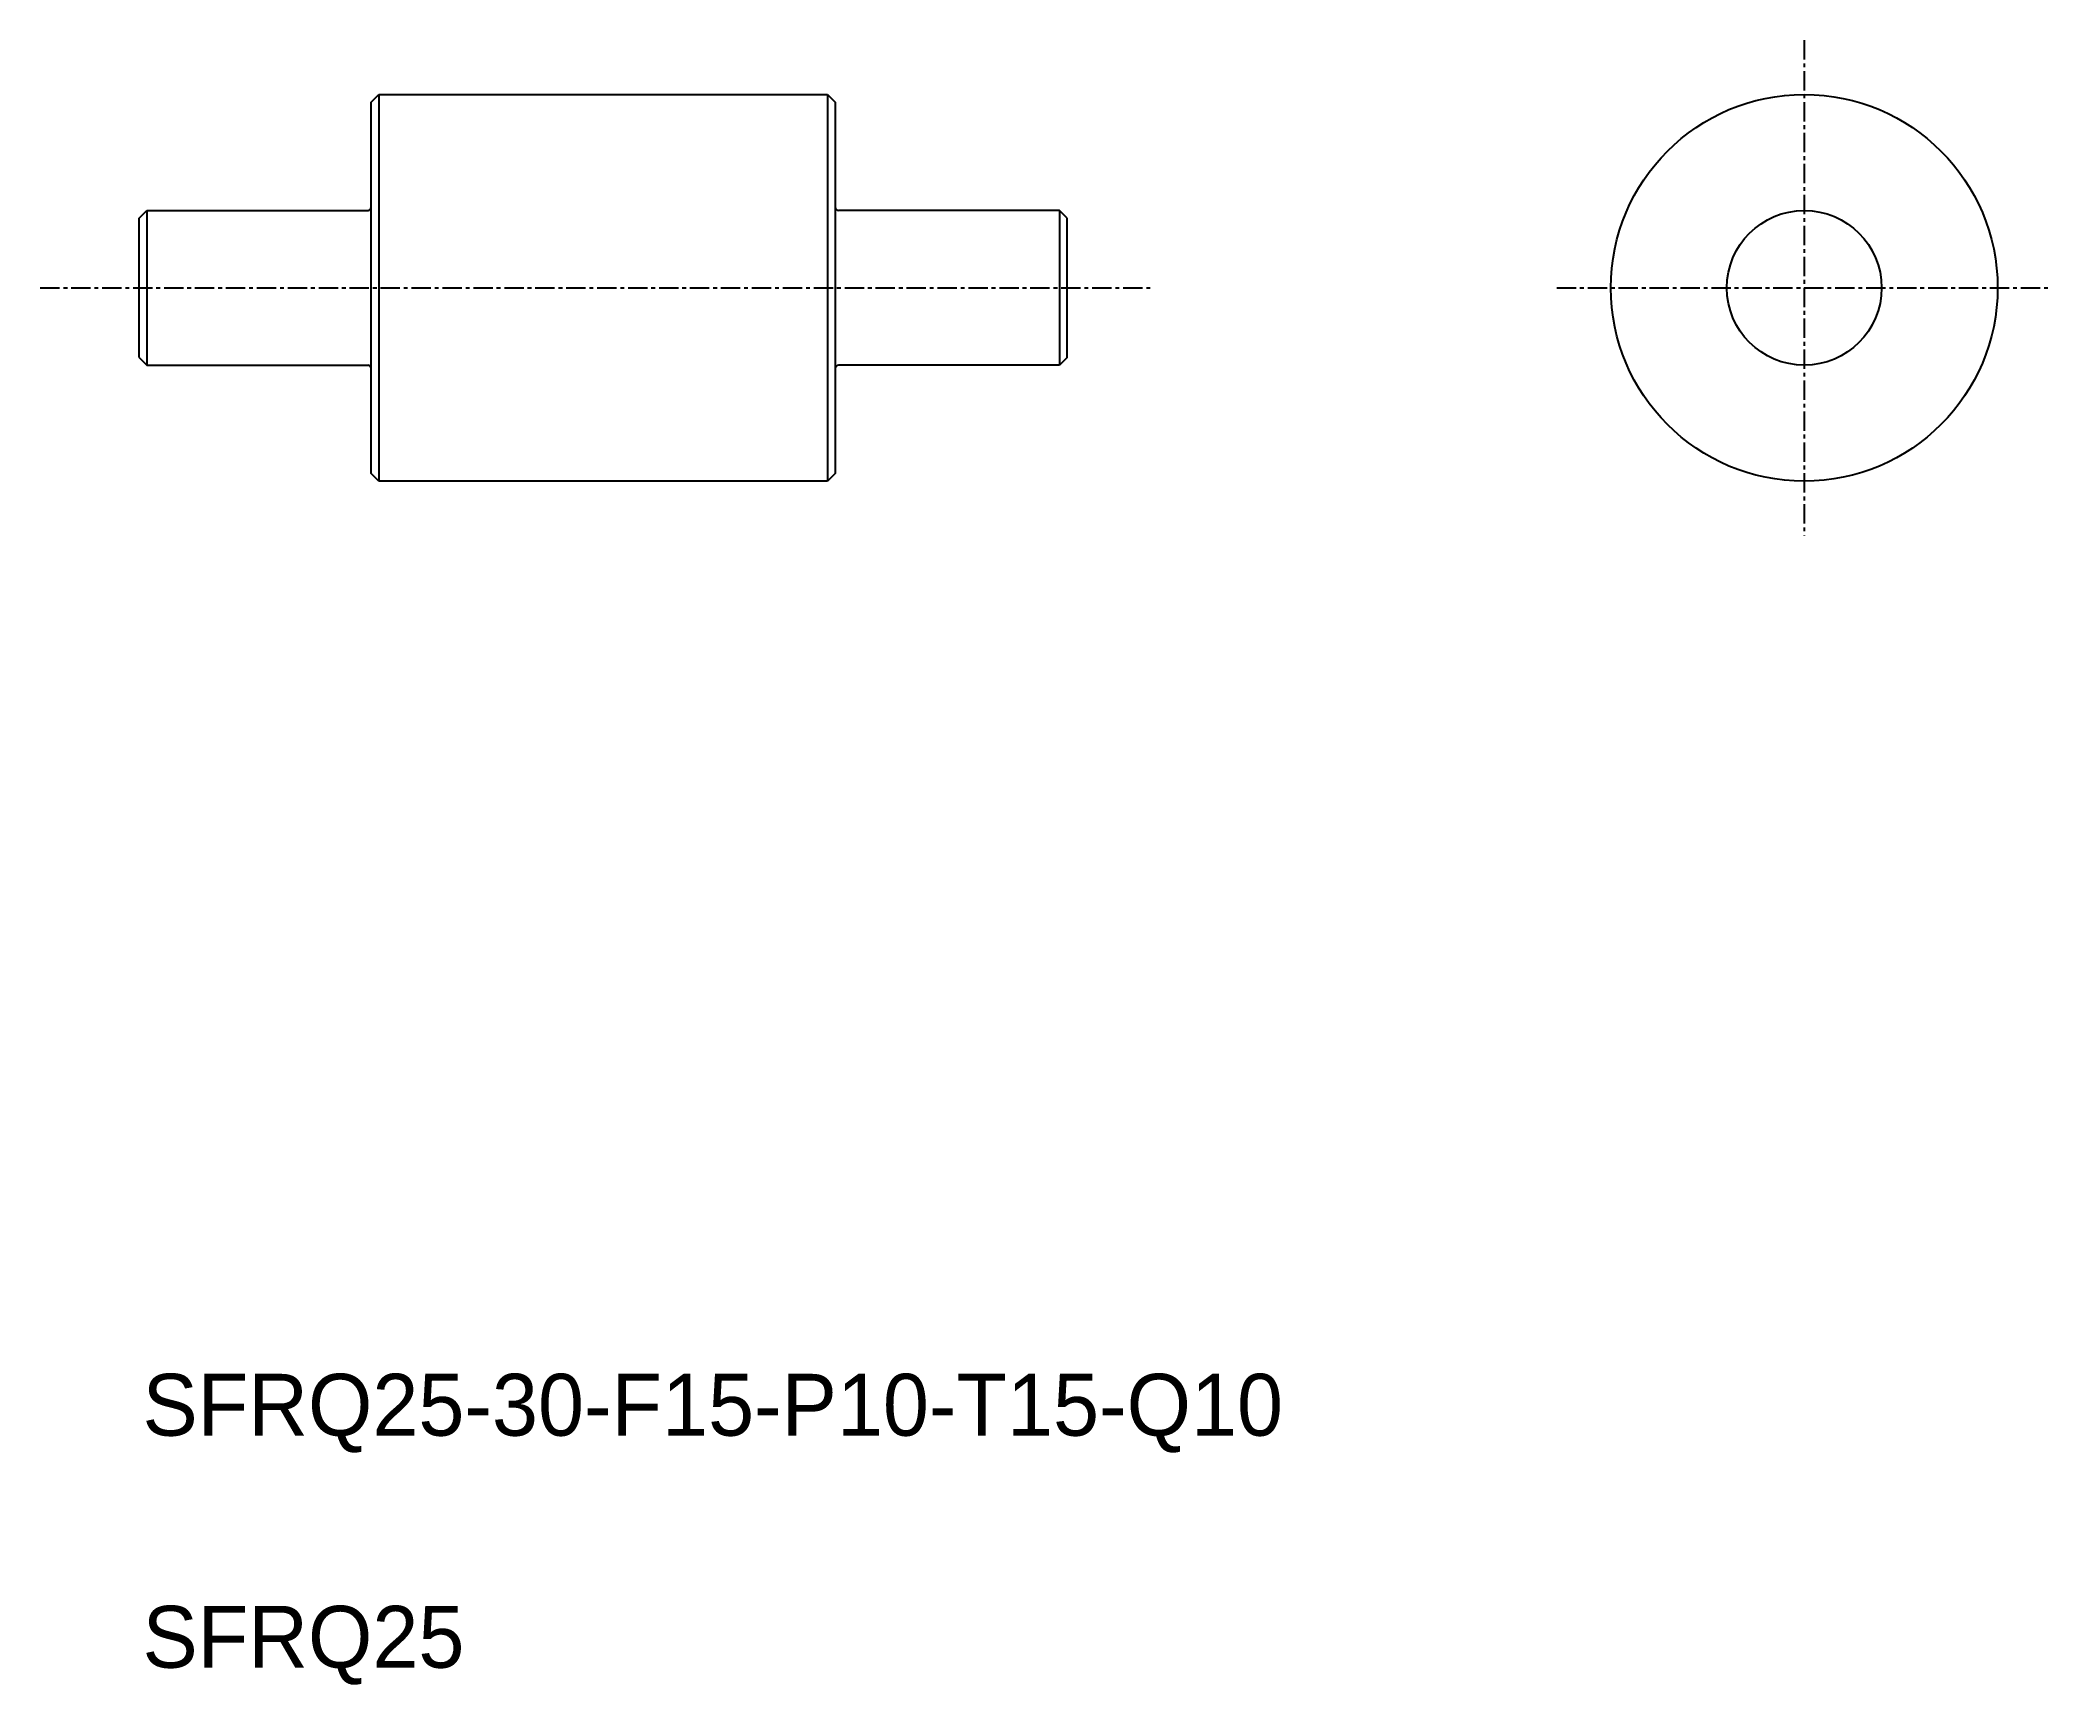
# Model space of a CAD drawing. Extents: x 50 to 180, y 69 to 176.
import ezdxf

# ---------------------------------------------------------------- set-up
doc = ezdxf.new("R2010")
doc.units = 0
doc.linetypes.add('CENTER', pattern=[2, 1.25, -0.25, 0.25, -0.25])
doc.layers.get('0').update_dxf_attribs({"linetype": 'CONTINUOUS'})
doc.layers.add('CENTER', color=1, linetype='CENTER')

msp = doc.modelspace()

# ---------------------------------------------------------------- linework, layer by layer
for p, q in [((71.54, 171.7), (72.04, 172.2)), ((71.54, 147.7), (71.54, 171.7)), ((72.04, 172.2), (72.04, 147.2)), ((72.04, 172.2), (101.04, 172.2)), ((101.04, 172.2), (101.04, 147.2)), ((101.04, 172.2), (101.54, 171.7)), ((101.54, 171.7), (101.54, 147.7)), ((72.04, 165.95), (72.04, 165.95)), ((56.54, 164.2), (57.04, 164.7)), ((56.54, 155.2), (56.54, 164.2)), ((116.54, 164.2), (116.04, 164.7)), ((116.54, 155.2), (116.54, 164.2)), ((72.04, 159.7), (72.04, 159.7)), ((56.54, 155.2), (57.04, 154.7)), ((116.54, 155.2), (116.04, 154.7)), ((72.04, 147.2), (71.54, 147.7)), ((101.04, 147.2), (72.04, 147.2)), ((101.54, 147.7), (101.04, 147.2))]:
    msp.add_line(p, q)
at = {"color": 7, "linetype": 'CONTINUOUS'}
for p, q in [((57.04, 164.7), (71.34, 164.7)), ((116.04, 164.7), (101.74, 164.7)), ((57.04, 154.7), (71.34, 154.7)), ((116.04, 154.7), (101.74, 154.7))]:
    msp.add_line(p, q, dxfattribs=at)
at = {"color": 7}
for p, q in [((57.04, 164.7), (57.04, 154.7)), ((116.04, 164.7), (116.04, 154.7))]:
    msp.add_line(p, q, dxfattribs=at)
msp.add_circle((164.18, 159.7), 12.5)
at = {"color": 7, "linetype": 'CONTINUOUS'}
msp.add_circle((164.18, 159.7), 5, dxfattribs=at)
for centre, start, end in [((71.34, 164.9), 270, 0), ((101.74, 164.9), 180, 270), ((71.34, 154.5), 0, 90), ((101.74, 154.5), 90, 180)]:
    msp.add_arc(centre, 0.2, start, end)
at = {"layer": 'CENTER', "color": 1, "linetype": 'CENTER'}
for p, q in [((164.18, 175.71), (164.18, 143.7)), ((50.15, 159.7), (121.99, 159.7)), ((148.18, 159.7), (180.18, 159.7))]:
    msp.add_line(p, q, dxfattribs=at)

# ---------------------------------------------------------------- texts
for s, p in [('SFRQ25-30-F15-P10-T15-Q10', (56.76, 85.5)), ('SFRQ25', (56.76, 70.5))]:
    msp.add_text(s, height=4).set_placement(p)

doc.saveas('drawing.dxf')
